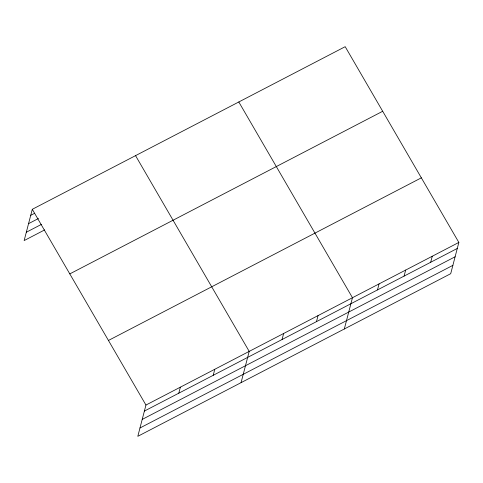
<?xml version="1.0" encoding="UTF-8"?>
<svg xmlns="http://www.w3.org/2000/svg" width="483" height="483" viewBox="0 0 483 483"><rect width="100%" height="100%" fill="white"/><g stroke="black" fill="none" stroke-linecap="round" stroke-linejoin="round"><path stroke-width="0.72" d="M32.295 209.302L145.951 405.05L137.806 436.318L450.705 273.698L458.85 242.43L345.194 46.682L32.295 209.302L24.15 240.57L44.671 229.908M178.801 393.186L180.37 387.167M213.22 375.297L214.79 369.278M241.065 382.651L249.21 351.389L135.548 155.641M282.06 339.519L283.63 333.499M316.48 321.63L318.043 315.61M344.319 328.989L352.463 297.721L238.807 101.973M377.495 289.921L379.058 283.895M404.09 276.095L405.66 270.075M430.685 262.275L432.255 256.25M30.725 215.327L34.698 213.263M28.557 223.659L38.483 218.497M26.317 232.238L41.544 224.329M69.8 273.903L382.699 111.277M108.446 340.455L421.345 177.835M145.951 405.05L458.85 242.43M144.387 411.075L457.28 248.449M142.213 419.407L455.113 256.781M139.979 427.986L452.873 265.366"/></g></svg>
